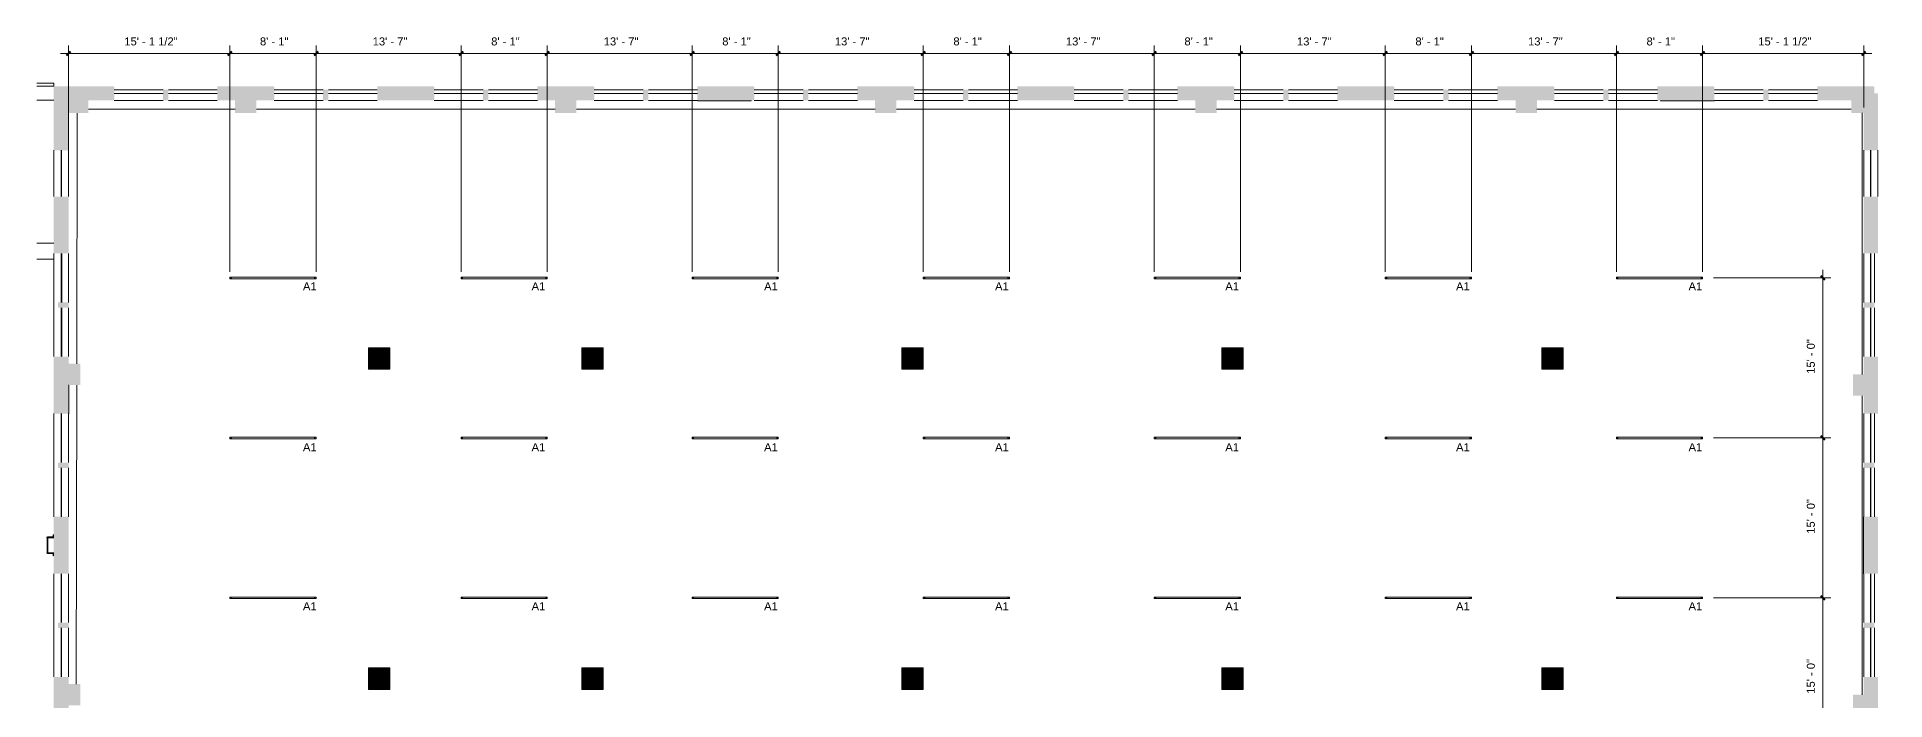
# Model space of a CAD drawing. Header units: inches. Extents: x 456 to 2535, y -5 to 2107.
# Drawn here: x 456 to 2535, y 1362 to 2107 of the extents above; entities that cross this region are included whole.
import ezdxf

# ---------------------------------------------------------------- set-up
doc = ezdxf.new("R2010")
doc.units = ezdxf.units.IN
doc.header["$MEASUREMENT"] = 0
for name, color, linetype, lineweight in [('_900 AVAILABLE SPACE', 7, 'Continuous', 9), ('A-ANNO-DIMS', 211, 'Continuous', 9), ('A-ANNO-DIMS-96', 211, 'Continuous', 9), ('A-DETL', 90, 'Continuous', 9), ('A-DETL-GENF', 92, 'Continuous', 9), ('CORE', 7, 'Continuous', 9), ('E-LITE-EQPM', 33, 'Continuous', 9), ('E-LITE-EQPM-IDEN', 33, 'Continuous', 9), ('I-WALL', 2, 'Continuous', 13), ('S-COLS', 52, 'Continuous', 13), ('Victor Bldg - 9th Floor_LINK_dwg', 8, 'Continuous', 9), ('WINDOWS', 7, 'Continuous', 9)]:
    doc.layers.add(name, color=color, linetype=linetype, lineweight=lineweight)
doc.styles.add('Arial', font='arial.ttf', dxfattribs={"height": 9})
doc.styles.add('Swis721 Lt BT', font='swissl.ttf', dxfattribs={"height": 9})
doc.dimstyles.new('OTJ_-_3_32__Linear__1_2__Tolerance', dxfattribs={"dimscale": 12, "dimtxt": 9.497835, "dimasz": 0.375, "dimexe": 0.75, "dimexo": 0.5, "dimgap": 0.5, "dimtad": 1, "dimdec": 1, "dimrnd": 0.5, "dimzin": 3, "dimdsep": 46, "dimlunit": 4, "dimtxsty": 'Swis721 Lt BT', "dimblk1": 'OBLIQUE', "dimblk2": 'OBLIQUE', "dimsah": 1, "dimcen": 0.09, "dimdle": 0.75, "dimazin": 0, "dimtfac": 1, "dimtdec": 4, "dimtix": 1, "dimtmove": 0, "dimatfit": 3, "dimfxl": 1, "dimtvp": 1, "dimfrac": 2, "dimtolj": 1, "dimtzin": 0, "dimarcsym": 2})

# ---------------------------------------------------------------- blocks, each defined once
blk = doc.blocks.new('Concrete-Rectangular-Column - 24 x 24-6985472-REFLECTED CEILING PLAN')
at = {"layer": 'S-COLS', "lineweight": 9}
blk.add_hatch(color=7, dxfattribs=at).paths.add_polyline_path([(-12, -12), (12, -12), (12, 12), (-12, 12)], flags=0)
at = {"layer": 'S-COLS', "color": 8, "lineweight": 20}
for p, q in [((-12, 12), (12, 12)), ((-12, -12), (-12, 12)), ((12, 12), (12, -12)), ((12, -12), (-12, -12))]:
    blk.add_line(p, q, dxfattribs=at)
blk = doc.blocks.new('Victor Bldg - 9th Floor_LINK_dwg-6972240-REFLECTED CEILING PLAN')
at = {"lineweight": 9}
for p, q in [((456.1, 2051.5), (475, 2051.5)), ((483.5, 1979.5), (483.5, 1927.5)), ((483.5, 1683.5), (483.5, 1628.5)), ((483.5, 1622.5), (483.5, 1567.5)), ((483.5, 1503.5), (483.5, 1448.5)), ((483.5, 1442.5), (483.5, 1387.5))]:
    blk.add_line(p, q, dxfattribs=at)
at = {"layer": '_900 AVAILABLE SPACE'}
for p, q in [((500.8, 1739.5), (501.3, 2021.3)), ((514, 2025.8), (679, 2025.8)), ((703, 2025.8), (1039, 2025.8)), ((1063, 2025.8), (1399, 2025.8)), ((1423, 2025.8), (1759, 2025.8)), ((1783, 2025.8), (2119.3, 2025.8)), ((2143.3, 2025.8), (2497, 2025.8)), ((2509.3, 2021.5), (2509.3, 1727.5)), ((500.1, 1379.5), (500.8, 1715.5)), ((2509.3, 1703.5), (2509.3, 1367.5))]:
    blk.add_line(p, q, dxfattribs=at)
at = {"layer": 'CORE'}
for p, q in [((475, 2036), (456.1, 2036)), ((456.1, 1875), (475, 1875)), ((475, 1857), (456.1, 1857)), ((467.5, 1544), (467.5, 1527)), ((474.1, 1544.9), (468.2, 1544.9)), ((468.2, 1544), (468.2, 1527)), ((475, 1544.4), (468.6, 1544.4)), ((474.5, 1547.1), (474.5, 1545.2)), ((474.1, 1526.1), (468.2, 1526.1)), ((475, 1526.6), (468.6, 1526.6)), ((468.8, 1527), (475, 1527)), ((474.5, 1523.9), (474.5, 1525.8))]:
    blk.add_line(p, q, dxfattribs=at)
at = {"layer": 'CORE', "flags": 128}
for points in [[(456.1, 2055), (475, 2055), (475, 2052), (475, 2051.5)], [(468.8, 1544), (468.8, 1544.5), (467.1, 1544.5), (467.1, 1544), (468.8, 1544), (475, 1544)], [(467.9, 1544.5), (474.9, 1544.5), (474.9, 1547.5)], [(467.9, 1526.5), (474.9, 1526.5), (474.9, 1523.5)]]:
    blk.add_lwpolyline(points, dxfattribs=at)
blk.add_lwpolyline([(468.8, 1526.5), (467.1, 1526.5), (467.1, 1527), (468.8, 1527)], close=True, dxfattribs=at)
at = {"layer": 'CORE'}
for centre, start, end in [((468.2, 1544.5), 90, 180), ((474.1, 1545.2), 270, 0), ((474.9, 1547.1), 90, 180), ((468.2, 1526.5), 180, 270), ((474.1, 1525.8), 0, 90), ((474.9, 1523.9), 180, 270)]:
    blk.add_arc(centre, 0.375, start, end, dxfattribs=at)
at = {"layer": 'WINDOWS'}
for p, q in [((598, 2047.5), (543, 2047.5)), ((598, 2043.5), (543, 2043.5)), ((598, 2043.2), (543, 2043.2)), ((659, 2047.5), (604, 2047.5)), ((659, 2043.5), (604, 2043.5)), ((659, 2043.2), (604, 2043.2)), ((778, 2047.5), (723, 2047.5)), ((778, 2043.5), (723, 2043.5)), ((778, 2043.2), (723, 2043.2)), ((839, 2047.5), (784, 2047.5)), ((839, 2043.5), (784, 2043.5)), ((839, 2043.2), (784, 2043.2)), ((958, 2047.5), (903, 2047.5)), ((958, 2043.5), (903, 2043.5)), ((958, 2043.2), (903, 2043.2)), ((1019, 2047.5), (964, 2047.5)), ((1019, 2043.5), (964, 2043.5)), ((1019, 2043.2), (964, 2043.2)), ((1138, 2047.5), (1083, 2047.5)), ((1138, 2043.5), (1083, 2043.5)), ((1138, 2043.2), (1083, 2043.2)), ((1199, 2047.5), (1144, 2047.5)), ((1199, 2043.5), (1144, 2043.5)), ((1199, 2043.2), (1144, 2043.2)), ((1318, 2047.5), (1263, 2047.5)), ((1318, 2043.5), (1263, 2043.5)), ((1318, 2043.2), (1263, 2043.2)), ((1379, 2047.5), (1324, 2047.5)), ((1379, 2043.5), (1324, 2043.5)), ((1379, 2043.2), (1324, 2043.2)), ((1498, 2047.5), (1443, 2047.5)), ((1498, 2043.5), (1443, 2043.5)), ((1498, 2043.2), (1443, 2043.2)), ((1559, 2047.5), (1504, 2047.5)), ((1559, 2043.5), (1504, 2043.5)), ((1559, 2043.2), (1504, 2043.2)), ((1678, 2047.5), (1623, 2047.5)), ((1678, 2043.5), (1623, 2043.5)), ((1678, 2043.2), (1623, 2043.2)), ((1739, 2047.5), (1684, 2047.5)), ((1739, 2043.5), (1684, 2043.5)), ((1739, 2043.2), (1684, 2043.2)), ((1858, 2047.5), (1803, 2047.5)), ((1858, 2043.5), (1803, 2043.5)), ((1858, 2043.2), (1803, 2043.2)), ((1919, 2047.5), (1864, 2047.5)), ((1919, 2043.5), (1864, 2043.5)), ((1919, 2043.2), (1864, 2043.2)), ((2038, 2047.5), (1983, 2047.5)), ((2038, 2043.5), (1983, 2043.5)), ((2038, 2043.2), (1983, 2043.2)), ((2099, 2047.5), (2044, 2047.5)), ((2099, 2043.5), (2044, 2043.5)), ((2099, 2043.2), (2044, 2043.2)), ((2218, 2047.5), (2163, 2047.5)), ((2218, 2043.5), (2163, 2043.5)), ((2218, 2043.2), (2163, 2043.2)), ((2279, 2047.5), (2224, 2047.5)), ((2279, 2043.5), (2224, 2043.5)), ((2279, 2043.2), (2224, 2043.2)), ((2398, 2047.5), (2343, 2047.5)), ((2398, 2043.5), (2343, 2043.5)), ((2398, 2043.2), (2343, 2043.2)), ((2459, 2047.5), (2404, 2047.5)), ((2459, 2043.5), (2404, 2043.5)), ((2459, 2043.2), (2404, 2043.2)), ((598, 2035.5), (543, 2035.5)), ((659, 2035.5), (604, 2035.5)), ((778, 2035.5), (723, 2035.5)), ((839, 2035.5), (784, 2035.5)), ((958, 2035.5), (903, 2035.5)), ((1019, 2035.5), (964, 2035.5)), ((1138, 2035.5), (1083, 2035.5)), ((1199, 2035.5), (1144, 2035.5)), ((1318, 2035.5), (1263, 2035.5)), ((1379, 2035.5), (1324, 2035.5)), ((1498, 2035.5), (1443, 2035.5)), ((1559, 2035.5), (1504, 2035.5)), ((1678, 2035.5), (1623, 2035.5)), ((1739, 2035.5), (1684, 2035.5)), ((1858, 2035.5), (1803, 2035.5)), ((1919, 2035.5), (1864, 2035.5)), ((2038, 2035.5), (1983, 2035.5)), ((2099, 2035.5), (2044, 2035.5)), ((2218, 2035.5), (2163, 2035.5)), ((2279, 2035.5), (2224, 2035.5)), ((2398, 2035.5), (2343, 2035.5)), ((2459, 2035.5), (2404, 2035.5)), ((475, 1927.5), (475, 1979.5)), ((483.3, 1927.5), (483.3, 1979.5)), ((483.6, 1927.5), (483.6, 1979.5)), ((491.7, 1979.5), (491.7, 1927.5)), ((2511, 1979.5), (2511, 1927.5)), ((2518.8, 1979.5), (2518.8, 1927.5)), ((2519, 1979.5), (2519, 1927.5)), ((2527, 1979.5), (2527, 1927.5)), ((475, 1863.5), (475, 1747.5)), ((491.7, 1863.5), (491.7, 1808.5)), ((2511, 1808.5), (2511, 1863.5)), ((2518.8, 1808.5), (2518.8, 1863.5)), ((2519, 1808.5), (2519, 1863.5)), ((2523, 1808.5), (2523, 1863.5)), ((491.7, 1802.5), (491.7, 1747.5)), ((2511, 1747.5), (2511, 1802.5)), ((2518.8, 1747.5), (2518.8, 1802.5)), ((2519, 1747.5), (2519, 1802.5)), ((2523, 1747.5), (2523, 1802.5)), ((475, 1683.5), (475, 1567.5)), ((483.7, 1683.5), (483.7, 1628.5)), ((483.9, 1683.5), (483.9, 1628.5)), ((491.7, 1683.4), (491.7, 1628.5)), ((2511, 1628.5), (2511, 1683.5)), ((2518.8, 1628.5), (2518.8, 1683.5)), ((2519, 1628.5), (2519, 1683.5)), ((2523, 1628.5), (2523, 1683.5)), ((483.7, 1622.5), (483.7, 1567.5)), ((483.9, 1622.5), (483.9, 1567.5)), ((491.7, 1622.5), (491.7, 1567.5)), ((2511, 1567.5), (2511, 1622.5)), ((2518.8, 1567.5), (2518.8, 1622.5)), ((2519, 1567.5), (2519, 1622.5)), ((2523, 1567.5), (2523, 1622.5)), ((475, 1503.5), (475, 1387.5)), ((483.7, 1503.5), (483.7, 1448.5)), ((483.9, 1503.5), (483.9, 1448.5)), ((491.7, 1503.5), (491.7, 1448.5)), ((2511, 1448.5), (2511, 1503.5)), ((2518.8, 1448.5), (2518.8, 1503.5)), ((2519, 1448.5), (2519, 1503.5)), ((2523, 1448.5), (2523, 1503.5)), ((483.7, 1442.5), (483.7, 1387.5)), ((483.9, 1442.5), (483.9, 1387.5)), ((491.7, 1442.5), (491.7, 1387.5)), ((2511, 1387.5), (2511, 1442.5)), ((2518.8, 1387.5), (2518.8, 1442.5)), ((2519, 1387.5), (2519, 1442.5)), ((2523, 1387.5), (2523, 1442.5))]:
    blk.add_line(p, q, dxfattribs=at)
blk = doc.blocks.new('L-Pendant-Axis-Sculpt-Direct_Indirect - SCDI-F-8-4584194-REFLECTED CEILING PLAN')
at = {"layer": 'A-DETL-GENF'}
for p, q in [((-48.5, -0.875), (-48.5, 0.875)), ((-48.5, 0.875), (48.5, 0.875)), ((48.5, 0.875), (-48.5, 0.875)), ((-48.5, 0.875), (-48.5, -0.875)), ((48.5, 0.875), (48.5, -0.875)), ((48.5, -0.875), (48.5, 0.875)), ((48.5, -0.875), (-48.5, -0.875)), ((-48.5, -0.875), (48.5, -0.875))]:
    blk.add_line(p, q, dxfattribs=at)
for centre in [(-47, 0), (47, 0)]:
    blk.add_circle(centre, 0.25, dxfattribs=at)
blk = doc.blocks.new('DIMBLOCK1-REFLECTED CEILING PLAN')
at = {"layer": 'A-ANNO-DIMS-96'}
for p, q in [((2342.2, 1836), (2474, 1836)), ((2465, 1836), (2342.2, 1836)), ((2465, 1845), (2465, 1656.2)), ((2342.2, 1656.2), (2474, 1656.2)), ((2465, 1656.2), (2342.2, 1656.2))]:
    blk.add_line(p, q, dxfattribs=at)
at = {"layer": 'A-ANNO-DIMS-96', "lineweight": 50}
for p, q in [((2465, 1836), (2462.8, 1838.2)), ((2465, 1836), (2467.3, 1833.8)), ((2465, 1656.2), (2462.8, 1658.4)), ((2465, 1656.2), (2467.3, 1653.9))]:
    blk.add_line(p, q, dxfattribs=at)
at = {"layer": 'A-ANNO-DIMS-96', "color": 0, "insert": (2447, 1728.2), "char_height": 9, "width": 42.876, "attachment_point": 1, "rotation": 90, "line_spacing_factor": 1.005062, "style": 'Swis721 Lt BT'}
blk.add_mtext('15\' - 0"', dxfattribs=at)
blk = doc.blocks.new('_Oblique')
at = {"color": 0, "linetype": 'ByBlock', "lineweight": -2}
blk.add_line((-0.5, -0.5), (0.5, 0.5), dxfattribs=at)
blk = doc.blocks.new('DIMBLOCK2-REFLECTED CEILING PLAN')
at = {"layer": 'A-ANNO-DIMS-96'}
for p, q in [((2342.2, 1656.2), (2474, 1656.2)), ((2465, 1656.2), (2342.2, 1656.2)), ((2465, 1656.2), (2465, 1476.3)), ((2342.2, 1476.3), (2474, 1476.3)), ((2465, 1476.3), (2342.2, 1476.3))]:
    blk.add_line(p, q, dxfattribs=at)
at = {"layer": 'A-ANNO-DIMS-96', "lineweight": 50}
for p, q in [((2465, 1656.2), (2462.8, 1658.4)), ((2465, 1656.2), (2467.3, 1653.9)), ((2465, 1476.3), (2462.8, 1478.6)), ((2465, 1476.3), (2467.3, 1474.1))]:
    blk.add_line(p, q, dxfattribs=at)
at = {"layer": 'A-ANNO-DIMS-96', "color": 0, "insert": (2447, 1548.4), "char_height": 9, "width": 42.876, "attachment_point": 1, "rotation": 90, "line_spacing_factor": 1.005062, "style": 'Swis721 Lt BT'}
blk.add_mtext('15\' - 0"', dxfattribs=at)
blk = doc.blocks.new('DIMBLOCK3-REFLECTED CEILING PLAN')
at = {"layer": 'A-ANNO-DIMS-96'}
for p, q in [((2342.2, 1476.3), (2474, 1476.3)), ((2465, 1476.3), (2342.2, 1476.3)), ((2465, 1476.3), (2465, 1296.5)), ((2342.2, 1296.5), (2474, 1296.5)), ((2465, 1296.5), (2342.2, 1296.5))]:
    blk.add_line(p, q, dxfattribs=at)
at = {"layer": 'A-ANNO-DIMS-96', "lineweight": 50}
for p, q in [((2465, 1476.3), (2462.8, 1478.6)), ((2465, 1476.3), (2467.3, 1474.1)), ((2465, 1296.5), (2462.8, 1298.8)), ((2465, 1296.5), (2467.3, 1294.2))]:
    blk.add_line(p, q, dxfattribs=at)
at = {"layer": 'A-ANNO-DIMS-96', "color": 0, "insert": (2447, 1368.6), "char_height": 9, "width": 42.876, "attachment_point": 1, "rotation": 90, "line_spacing_factor": 1.005062, "style": 'Swis721 Lt BT'}
blk.add_mtext('15\' - 0"', dxfattribs=at)
blk = doc.blocks.new('DIMBLOCK15-REFLECTED CEILING PLAN')
at = {"layer": 'A-ANNO-DIMS-96'}
for p, q in [((664.1, 2088.4), (770.1, 2088.4)), ((673.1, 1842.9), (673.1, 2097.4)), ((673.1, 2088.4), (673.1, 1842.9)), ((770.1, 1842.9), (770.1, 2097.4)), ((770.1, 2088.4), (770.1, 1842.9))]:
    blk.add_line(p, q, dxfattribs=at)
at = {"layer": 'A-ANNO-DIMS-96', "lineweight": 50}
for p, q in [((673.1, 2088.4), (670.8, 2086.1)), ((673.1, 2088.4), (675.3, 2090.6)), ((770.1, 2088.4), (767.8, 2086.1)), ((770.1, 2088.4), (772.3, 2090.6))]:
    blk.add_line(p, q, dxfattribs=at)
at = {"layer": 'A-ANNO-DIMS-96', "color": 0, "insert": (707, 2106.4), "char_height": 9, "width": 34.916, "attachment_point": 1, "line_spacing_factor": 1.005062, "style": 'Swis721 Lt BT'}
blk.add_mtext('8\' - 1"', dxfattribs=at)
blk = doc.blocks.new('DIMBLOCK16-REFLECTED CEILING PLAN')
at = {"layer": 'A-ANNO-DIMS-96', "lineweight": 50}
for p, q in [((770.1, 2088.4), (767.8, 2086.1)), ((770.1, 2088.4), (772.3, 2090.6)), ((933.2, 2088.4), (930.9, 2086.1)), ((933.2, 2088.4), (935.4, 2090.6))]:
    blk.add_line(p, q, dxfattribs=at)
at = {"layer": 'A-ANNO-DIMS-96'}
for p, q in [((770.1, 1842.9), (770.1, 2097.4)), ((770.1, 2088.4), (933.2, 2088.4)), ((770.1, 2088.4), (770.1, 1842.9)), ((933.2, 1842.9), (933.2, 2097.4)), ((933.2, 2088.4), (933.2, 1842.9))]:
    blk.add_line(p, q, dxfattribs=at)
at = {"layer": 'A-ANNO-DIMS-96', "color": 0, "insert": (833.8, 2106.4), "char_height": 9, "width": 42.876, "attachment_point": 1, "line_spacing_factor": 1.005062, "style": 'Swis721 Lt BT'}
blk.add_mtext('13\' - 7"', dxfattribs=at)
blk = doc.blocks.new('DIMBLOCK17-REFLECTED CEILING PLAN')
at = {"layer": 'A-ANNO-DIMS-96', "lineweight": 50}
for p, q in [((933.2, 2088.4), (930.9, 2086.1)), ((933.2, 2088.4), (935.4, 2090.6)), ((1030.2, 2088.4), (1027.9, 2086.1)), ((1030.2, 2088.4), (1032.4, 2090.6))]:
    blk.add_line(p, q, dxfattribs=at)
at = {"layer": 'A-ANNO-DIMS-96'}
for p, q in [((933.2, 1842.9), (933.2, 2097.4)), ((933.2, 2088.4), (1030.2, 2088.4)), ((933.2, 2088.4), (933.2, 1842.9)), ((1030.2, 1842.9), (1030.2, 2097.4)), ((1030.2, 2088.4), (1030.2, 1842.9))]:
    blk.add_line(p, q, dxfattribs=at)
at = {"layer": 'A-ANNO-DIMS-96', "color": 0, "insert": (967.1, 2106.4), "char_height": 9, "width": 34.916, "attachment_point": 1, "line_spacing_factor": 1.005062, "style": 'Swis721 Lt BT'}
blk.add_mtext('8\' - 1"', dxfattribs=at)
blk = doc.blocks.new('DIMBLOCK18-REFLECTED CEILING PLAN')
at = {"layer": 'A-ANNO-DIMS-96', "lineweight": 50}
for p, q in [((1030.2, 2088.4), (1027.9, 2086.1)), ((1030.2, 2088.4), (1032.4, 2090.6)), ((1193, 2088.4), (1190.8, 2086.1)), ((1193, 2088.4), (1195.3, 2090.6))]:
    blk.add_line(p, q, dxfattribs=at)
at = {"layer": 'A-ANNO-DIMS-96'}
for p, q in [((1030.2, 1842.9), (1030.2, 2097.4)), ((1030.2, 2088.4), (1193, 2088.4)), ((1030.2, 2088.4), (1030.2, 1842.9)), ((1193, 1842.9), (1193, 2097.4)), ((1193, 2088.4), (1193, 1842.9))]:
    blk.add_line(p, q, dxfattribs=at)
at = {"layer": 'A-ANNO-DIMS-96', "color": 0, "insert": (1093.7, 2106.4), "char_height": 9, "width": 42.876, "attachment_point": 1, "line_spacing_factor": 1.005062, "style": 'Swis721 Lt BT'}
blk.add_mtext('13\' - 7"', dxfattribs=at)
blk = doc.blocks.new('DIMBLOCK19-REFLECTED CEILING PLAN')
at = {"layer": 'A-ANNO-DIMS-96', "lineweight": 50}
for p, q in [((1193, 2088.4), (1190.8, 2086.1)), ((1193, 2088.4), (1195.3, 2090.6)), ((1290, 2088.4), (1287.8, 2086.1)), ((1290, 2088.4), (1292.3, 2090.6))]:
    blk.add_line(p, q, dxfattribs=at)
at = {"layer": 'A-ANNO-DIMS-96'}
for p, q in [((1193, 1842.9), (1193, 2097.4)), ((1193, 2088.4), (1290, 2088.4)), ((1193, 2088.4), (1193, 1842.9)), ((1290, 1842.9), (1290, 2097.4)), ((1290, 2088.4), (1290, 1842.9))]:
    blk.add_line(p, q, dxfattribs=at)
at = {"layer": 'A-ANNO-DIMS-96', "color": 0, "insert": (1227, 2106.4), "char_height": 9, "width": 34.916, "attachment_point": 1, "line_spacing_factor": 1.005062, "style": 'Swis721 Lt BT'}
blk.add_mtext('8\' - 1"', dxfattribs=at)
blk = doc.blocks.new('DIMBLOCK20-REFLECTED CEILING PLAN')
at = {"layer": 'A-ANNO-DIMS-96', "lineweight": 50}
for p, q in [((1290, 2088.4), (1287.8, 2086.1)), ((1290, 2088.4), (1292.3, 2090.6)), ((1453.1, 2088.4), (1450.8, 2086.1)), ((1453.1, 2088.4), (1455.3, 2090.6))]:
    blk.add_line(p, q, dxfattribs=at)
at = {"layer": 'A-ANNO-DIMS-96'}
for p, q in [((1290, 1842.9), (1290, 2097.4)), ((1290, 2088.4), (1453.1, 2088.4)), ((1290, 2088.4), (1290, 1842.9)), ((1453.1, 1842.9), (1453.1, 2097.4)), ((1453.1, 2088.4), (1453.1, 1842.9))]:
    blk.add_line(p, q, dxfattribs=at)
at = {"layer": 'A-ANNO-DIMS-96', "color": 0, "insert": (1353.7, 2106.4), "char_height": 9, "width": 42.876, "attachment_point": 1, "line_spacing_factor": 1.005062, "style": 'Swis721 Lt BT'}
blk.add_mtext('13\' - 7"', dxfattribs=at)
blk = doc.blocks.new('DIMBLOCK21-REFLECTED CEILING PLAN')
at = {"layer": 'A-ANNO-DIMS-96', "lineweight": 50}
for p, q in [((1453.1, 2088.4), (1450.8, 2086.1)), ((1453.1, 2088.4), (1455.3, 2090.6)), ((1550.1, 2088.4), (1547.8, 2086.1)), ((1550.1, 2088.4), (1552.3, 2090.6))]:
    blk.add_line(p, q, dxfattribs=at)
at = {"layer": 'A-ANNO-DIMS-96'}
for p, q in [((1453.1, 1842.9), (1453.1, 2097.4)), ((1453.1, 2088.4), (1550.1, 2088.4)), ((1453.1, 2088.4), (1453.1, 1842.9)), ((1550.1, 1842.9), (1550.1, 2097.4)), ((1550.1, 2088.4), (1550.1, 1842.9))]:
    blk.add_line(p, q, dxfattribs=at)
at = {"layer": 'A-ANNO-DIMS-96', "color": 0, "insert": (1487, 2106.4), "char_height": 9, "width": 34.916, "attachment_point": 1, "line_spacing_factor": 1.005062, "style": 'Swis721 Lt BT'}
blk.add_mtext('8\' - 1"', dxfattribs=at)
blk = doc.blocks.new('DIMBLOCK22-REFLECTED CEILING PLAN')
at = {"layer": 'A-ANNO-DIMS-96', "lineweight": 50}
for p, q in [((1550.1, 2088.4), (1547.8, 2086.1)), ((1550.1, 2088.4), (1552.3, 2090.6)), ((1712.9, 2088.4), (1710.7, 2086.1)), ((1712.9, 2088.4), (1715.2, 2090.6))]:
    blk.add_line(p, q, dxfattribs=at)
at = {"layer": 'A-ANNO-DIMS-96'}
for p, q in [((1550.1, 1842.9), (1550.1, 2097.4)), ((1550.1, 2088.4), (1712.9, 2088.4)), ((1550.1, 2088.4), (1550.1, 1842.9)), ((1712.9, 1842.9), (1712.9, 2097.4)), ((1712.9, 2088.4), (1712.9, 1842.9))]:
    blk.add_line(p, q, dxfattribs=at)
at = {"layer": 'A-ANNO-DIMS-96', "color": 0, "insert": (1613.6, 2106.4), "char_height": 9, "width": 42.876, "attachment_point": 1, "line_spacing_factor": 1.005062, "style": 'Swis721 Lt BT'}
blk.add_mtext('13\' - 7"', dxfattribs=at)
blk = doc.blocks.new('DIMBLOCK23-REFLECTED CEILING PLAN')
at = {"layer": 'A-ANNO-DIMS-96', "lineweight": 50}
for p, q in [((1712.9, 2088.4), (1710.7, 2086.1)), ((1712.9, 2088.4), (1715.2, 2090.6)), ((1809.9, 2088.4), (1807.7, 2086.1)), ((1809.9, 2088.4), (1812.2, 2090.6))]:
    blk.add_line(p, q, dxfattribs=at)
at = {"layer": 'A-ANNO-DIMS-96'}
for p, q in [((1712.9, 1842.9), (1712.9, 2097.4)), ((1712.9, 2088.4), (1809.9, 2088.4)), ((1712.9, 2088.4), (1712.9, 1842.9)), ((1809.9, 1842.9), (1809.9, 2097.4)), ((1809.9, 2088.4), (1809.9, 1842.9))]:
    blk.add_line(p, q, dxfattribs=at)
at = {"layer": 'A-ANNO-DIMS-96', "color": 0, "insert": (1746.9, 2106.4), "char_height": 9, "width": 34.916, "attachment_point": 1, "line_spacing_factor": 1.005062, "style": 'Swis721 Lt BT'}
blk.add_mtext('8\' - 1"', dxfattribs=at)
blk = doc.blocks.new('DIMBLOCK24-REFLECTED CEILING PLAN')
at = {"layer": 'A-ANNO-DIMS-96', "lineweight": 50}
for p, q in [((1809.9, 2088.4), (1807.7, 2086.1)), ((1809.9, 2088.4), (1812.2, 2090.6)), ((1972.8, 2088.4), (1970.5, 2086.1)), ((1972.8, 2088.4), (1975, 2090.6))]:
    blk.add_line(p, q, dxfattribs=at)
at = {"layer": 'A-ANNO-DIMS-96'}
for p, q in [((1809.9, 1842.9), (1809.9, 2097.4)), ((1809.9, 2088.4), (1972.8, 2088.4)), ((1809.9, 2088.4), (1809.9, 1842.9)), ((1972.8, 1842.9), (1972.8, 2097.4)), ((1972.8, 2088.4), (1972.8, 1842.9))]:
    blk.add_line(p, q, dxfattribs=at)
at = {"layer": 'A-ANNO-DIMS-96', "color": 0, "insert": (1873.5, 2106.4), "char_height": 9, "width": 42.876, "attachment_point": 1, "line_spacing_factor": 1.005062, "style": 'Swis721 Lt BT'}
blk.add_mtext('13\' - 7"', dxfattribs=at)
blk = doc.blocks.new('DIMBLOCK25-REFLECTED CEILING PLAN')
at = {"layer": 'A-ANNO-DIMS-96', "lineweight": 50}
for p, q in [((1972.8, 2088.4), (1970.5, 2086.1)), ((1972.8, 2088.4), (1975, 2090.6)), ((2069.8, 2088.4), (2067.5, 2086.1)), ((2069.8, 2088.4), (2072, 2090.6))]:
    blk.add_line(p, q, dxfattribs=at)
at = {"layer": 'A-ANNO-DIMS-96'}
for p, q in [((1972.8, 1842.9), (1972.8, 2097.4)), ((1972.8, 2088.4), (2069.8, 2088.4)), ((1972.8, 2088.4), (1972.8, 1842.9)), ((2069.8, 1842.9), (2069.8, 2097.4)), ((2069.8, 2088.4), (2069.8, 1842.9))]:
    blk.add_line(p, q, dxfattribs=at)
at = {"layer": 'A-ANNO-DIMS-96', "color": 0, "insert": (2006.7, 2106.4), "char_height": 9, "width": 34.916, "attachment_point": 1, "line_spacing_factor": 1.005062, "style": 'Swis721 Lt BT'}
blk.add_mtext('8\' - 1"', dxfattribs=at)
blk = doc.blocks.new('DIMBLOCK26-REFLECTED CEILING PLAN')
at = {"layer": 'A-ANNO-DIMS-96', "lineweight": 50}
for p, q in [((2069.8, 2088.4), (2067.5, 2086.1)), ((2069.8, 2088.4), (2072, 2090.6)), ((2232.8, 2088.4), (2230.5, 2086.1)), ((2232.8, 2088.4), (2235, 2090.6))]:
    blk.add_line(p, q, dxfattribs=at)
at = {"layer": 'A-ANNO-DIMS-96'}
for p, q in [((2069.8, 1842.9), (2069.8, 2097.4)), ((2069.8, 2088.4), (2232.8, 2088.4)), ((2069.8, 2088.4), (2069.8, 1842.9)), ((2232.8, 1842.9), (2232.8, 2097.4)), ((2232.8, 2088.4), (2232.8, 1842.9))]:
    blk.add_line(p, q, dxfattribs=at)
at = {"layer": 'A-ANNO-DIMS-96', "color": 0, "insert": (2133.4, 2106.4), "char_height": 9, "width": 42.876, "attachment_point": 1, "line_spacing_factor": 1.005062, "style": 'Swis721 Lt BT'}
blk.add_mtext('13\' - 7"', dxfattribs=at)
blk = doc.blocks.new('DIMBLOCK27-REFLECTED CEILING PLAN')
at = {"layer": 'A-ANNO-DIMS-96', "lineweight": 50}
for p, q in [((2232.8, 2088.4), (2230.5, 2086.1)), ((2232.8, 2088.4), (2235, 2090.6)), ((2329.8, 2088.4), (2327.5, 2086.1)), ((2329.8, 2088.4), (2332, 2090.6))]:
    blk.add_line(p, q, dxfattribs=at)
at = {"layer": 'A-ANNO-DIMS-96'}
for p, q in [((2232.8, 1842.9), (2232.8, 2097.4)), ((2232.8, 2088.4), (2329.8, 2088.4)), ((2232.8, 2088.4), (2232.8, 1842.9)), ((2329.8, 1842.9), (2329.8, 2097.4)), ((2329.8, 2088.4), (2329.8, 1842.9))]:
    blk.add_line(p, q, dxfattribs=at)
at = {"layer": 'A-ANNO-DIMS-96', "color": 0, "insert": (2266.7, 2106.4), "char_height": 9, "width": 34.916, "attachment_point": 1, "line_spacing_factor": 1.005062, "style": 'Swis721 Lt BT'}
blk.add_mtext('8\' - 1"', dxfattribs=at)
blk = doc.blocks.new('DIMBLOCK28-REFLECTED CEILING PLAN')
at = {"layer": 'A-ANNO-DIMS-96', "lineweight": 50}
for p, q in [((2329.8, 2088.4), (2327.5, 2086.1)), ((2329.8, 2088.4), (2332, 2090.6)), ((2511, 2088.4), (2508.8, 2086.1)), ((2511, 2088.4), (2513.2, 2090.6))]:
    blk.add_line(p, q, dxfattribs=at)
at = {"layer": 'A-ANNO-DIMS-96'}
for p, q in [((2329.8, 1842.9), (2329.8, 2097.4)), ((2329.8, 2088.4), (2520, 2088.4)), ((2329.8, 2088.4), (2329.8, 1842.9)), ((2511, 2027.5), (2511, 2097.4)), ((2511, 2088.4), (2511, 2027.5))]:
    blk.add_line(p, q, dxfattribs=at)
at = {"layer": 'A-ANNO-DIMS-96', "color": 0, "insert": (2392.4, 2106.4), "char_height": 9, "width": 67.118, "attachment_point": 1, "line_spacing_factor": 1.005062, "style": 'Swis721 Lt BT'}
blk.add_mtext('15\' - 1 1/2"', dxfattribs=at)
blk = doc.blocks.new('DIMBLOCK29-REFLECTED CEILING PLAN')
at = {"layer": 'A-ANNO-DIMS-96'}
for p, q in [((482.7, 2088.4), (682.1, 2088.4)), ((491.7, 1933.5), (491.7, 2097.4)), ((491.7, 2088.4), (491.7, 1933.5)), ((673.1, 1842.9), (673.1, 2097.4)), ((673.1, 2088.4), (673.1, 1842.9))]:
    blk.add_line(p, q, dxfattribs=at)
at = {"layer": 'A-ANNO-DIMS-96', "lineweight": 50}
for p, q in [((491.7, 2088.4), (489.4, 2086.1)), ((491.7, 2088.4), (493.9, 2090.6)), ((673.1, 2088.4), (670.8, 2086.1)), ((673.1, 2088.4), (675.3, 2090.6))]:
    blk.add_line(p, q, dxfattribs=at)
at = {"layer": 'A-ANNO-DIMS-96', "color": 0, "insert": (554.4, 2106.4), "char_height": 9, "width": 67.118, "attachment_point": 1, "line_spacing_factor": 1.005062, "style": 'Swis721 Lt BT'}
blk.add_mtext('15\' - 1 1/2"', dxfattribs=at)

msp = doc.modelspace()

# ---------------------------------------------------------------- hatches: boundary and pattern name
at = {"layer": 'A-DETL-GENF'}
h = msp.add_hatch(color=7, dxfattribs=at)
h.paths.add_polyline_path([(2179, 3.5), (2215, 3.5), (2215, 19.5), (2203, 19.5), (2203, 33.5), (2179, 33.5), (2179, 19.5), (2155, 19.5), (2155, 3.5), (2173, 3.5)], flags=0)
h.paths.add_polyline_path([(2059, 3.5), (2103, 3.5), (2103, 19.5), (2059, 19.5), (2059, 27.5), (1979, 27.5), (1979, 11.5), (2043, 11.5), (2043, 3.5)], flags=0)
h.paths.add_polyline_path([(2526.63, 3.5), (2535, 3.5), (2535, 63.5), (2519, 63.5), (2519, 33.5), (2505, 33.5), (2505, 19.5), (2475, 19.5), (2475, 3.5), (2505, 3.5)], flags=0)
h.paths.add_polyline_path([(2423, 3.5), (2423, 19.5), (2363, 19.5), (2363, 3.5)], flags=0)
h.paths.add_polyline_path([(2316.67, 7.5), (2316.67, 19.5), (2310.67, 19.5), (2310.67, 7.5)], flags=0)
h.paths.add_polyline_path([(2261.33, 7.5), (2267.33, 7.5), (2267.33, 19.5), (2261.33, 19.5), (2261.33, 11.37)], flags=0)
h.paths.add_polyline_path([(1619, 11.5), (1683, 11.5), (1683, 27.5), (1619, 27.5)], flags=0)
h.paths.add_polyline_path([(1483, 11.5), (1503, 11.5), (1503, 27.5), (1483, 27.5), (1483, 41.5), (1459, 41.5), (1459, 27.5), (1439, 27.5), (1439, 11.5), (1459, 11.5)], flags=0)
h.paths.add_polyline_path([(1863, 11.5), (1863, 27.5), (1843, 27.5), (1843, 41.5), (1819, 41.5), (1819, 27.5), (1799, 27.5), (1799, 11.5), (1843, 11.5)], flags=0)
h.paths.add_polyline_path([(1124.5, 11.5), (1143, 11.5), (1143, 27.5), (1093, 27.5), (1093, 30), (1078.5, 30), (1078.5, 41.5), (1079, 41.5), (1079, 83.5), (1063, 83.5), (1063, 14.5), (1124.5, 14.5)], flags=0)
h.paths.add_polyline_path([(1259, 11.5), (1323, 11.5), (1323, 27.5), (1259, 27.5)], flags=0)
h.paths.add_polyline_path([(1744, 15.5), (1744, 27.5), (1738, 27.5), (1738, 15.5)], flags=0)
h.paths.add_polyline_path([(1384, 15.5), (1384, 27.5), (1378, 27.5), (1378, 15.5)], flags=0)
h.paths.add_polyline_path([(1924, 15.5), (1924, 27.5), (1918, 27.5), (1918, 15.5)], flags=0)
h.paths.add_polyline_path([(1198, 15.5), (1204, 15.5), (1204, 27.5), (1198, 27.5), (1198, 19)], flags=0)
h.paths.add_polyline_path([(1558, 15.5), (1564, 15.5), (1564, 27.5), (1558, 27.5), (1558, 19)], flags=0)
h.paths.add_polyline_path([(2527.13, 115.5), (2535, 115.5), (2535, 175.5), (2519, 175.5), (2519, 115.5), (2526.63, 115.5)], flags=0)
h.paths.add_polyline_path([(1079, 135.5), (1079, 199.5), (1063, 199.5), (1063, 135.5), (1078.75, 135.5)], flags=0)
h.paths.add_polyline_path([(2526.63, 220.5), (2531, 220.5), (2531, 226.5), (2519, 226.5), (2519, 220.5)], flags=0)
h.paths.add_polyline_path([(1078.25, 251.5), (1079, 251.5), (1079, 302), (1096.5, 302), (1096.5, 333), (1049, 333), (1049, 315.5), (1019, 315.5), (1019, 299.5), (1063, 299.5), (1063, 251.5), (1071.25, 251.5)], flags=0)
h.paths.add_polyline_path([(2526.63, 268.5), (2531, 268.5), (2531, 274.5), (2519, 274.5), (2519, 268.5)], flags=0)
h.paths.add_polyline_path([(723, 299.5), (723, 315.5), (659, 315.5), (659, 299.5)], flags=0)
h.paths.add_polyline_path([(839, 299.5), (903, 299.5), (903, 315.5), (871, 315.5), (871, 329.5), (847, 329.5), (847, 315.5), (839, 315.5), (839, 307)], flags=0)
h.paths.add_polyline_path([(543, 299.5), (543, 315.5), (505, 315.5), (505, 329.5), (489, 329.5), (489, 371.5), (475, 371.5), (475, 299.5), (505, 299.5)], flags=0)
h.paths.add_polyline_path([(604, 303.5), (604, 315.5), (598, 315.5), (598, 303.5)], flags=0)
h.paths.add_polyline_path([(964, 303.5), (964, 315.5), (958, 315.5), (958, 303.5)], flags=0)
h.paths.add_polyline_path([(778, 303.5), (784, 303.5), (784, 315.5), (778, 315.5), (778, 307)], flags=0)
h.paths.add_polyline_path([(1080.98, 305.5), (1069, 305.5), (1069, 329.5), (1093, 329.5), (1093, 305.5)], flags=0)
h.paths.add_polyline_path([(2519, 319.5), (2535, 319.5), (2535, 379.5), (2519, 379.5), (2519, 365.5), (2505, 365.5), (2505, 341.5), (2519, 341.5)], flags=0)
h.paths.add_polyline_path([(475, 423.5), (491.69, 423.5), (491.69, 487.5), (475, 487.5)], flags=0)
h.paths.add_polyline_path([(2519, 431.5), (2535, 431.5), (2535, 491.5), (2527, 491.5), (2527, 551.5), (2511, 551.5), (2511, 475.5), (2519, 475.5)], flags=0)
h.paths.add_polyline_path([(479.69, 542.5), (491.69, 542.5), (491.69, 548.5), (479.69, 548.5)], flags=0)
h.paths.add_polyline_path([(475, 603.5), (491.69, 603.5), (491.69, 635.5), (505, 635.5), (505, 659.5), (491.69, 659.5), (491.69, 667.5), (475, 667.5), (475, 635.5)], flags=0)
h.paths.add_polyline_path([(2527, 603.5), (2527, 667.5), (2511, 667.5), (2511, 647.5), (2499, 647.5), (2499, 623.5), (2511, 623.5), (2511, 603.5), (2519.13, 603.5)], flags=0)
h.paths.add_polyline_path([(2511, 722.5), (2523, 722.5), (2523, 728.5), (2511, 728.5)], flags=0)
h.paths.add_polyline_path([(491.69, 722.5), (491.69, 728.5), (479.69, 728.5), (479.69, 722.5)], flags=0)
h.paths.add_polyline_path([(2511, 783.5), (2527, 783.5), (2527, 847.5), (2511, 847.5)], flags=0)
h.paths.add_polyline_path([(479.69, 783.5), (491.69, 783.5), (491.69, 847.5), (475, 847.5), (475, 783.5)], flags=0)
h.paths.add_polyline_path([(2518.63, 902.5), (2523, 902.5), (2523, 908.5), (2511, 908.5), (2511, 902.5)], flags=0)
h.paths.add_polyline_path([(491.44, 902.5), (491.69, 902.5), (491.69, 908.5), (479.69, 908.5), (479.69, 902.5)], flags=0)
h.paths.add_polyline_path([(2511, 963.5), (2527, 963.5), (2527, 1027.5), (2511, 1027.5), (2511, 1007.5), (2499, 1007.5), (2499, 983.5), (2511, 983.5)], flags=0)
h.paths.add_polyline_path([(475, 963.5), (491.69, 963.5), (491.69, 995.5), (505, 995.5), (505, 1019.5), (491.69, 1019.5), (491.69, 1027.5), (475, 1027.5), (475, 995.5)], flags=0)
h.paths.add_polyline_path([(2511, 1082.5), (2523, 1082.5), (2523, 1088.5), (2511, 1088.5)], flags=0)
h.paths.add_polyline_path([(491.69, 1082.5), (491.69, 1088.5), (479.69, 1088.5), (479.69, 1082.5)], flags=0)
h.paths.add_polyline_path([(475, 1143.5), (491.69, 1143.5), (491.69, 1207.5), (475, 1207.5)], flags=0)
h.paths.add_polyline_path([(2511, 1143.5), (2527, 1143.5), (2527, 1207.5), (2511, 1207.5)], flags=0)
h.paths.add_polyline_path([(2523, 1262.5), (2523, 1268.5), (2511, 1268.5), (2511, 1262.5)], flags=0)
h.paths.add_polyline_path([(479.69, 1262.5), (491.69, 1262.5), (491.69, 1268.5), (479.69, 1268.5)], flags=0)
h.paths.add_polyline_path([(491.69, 1323.5), (491.69, 1355.5), (505, 1355.5), (505, 1379.5), (491.69, 1379.5), (491.69, 1387.5), (475, 1387.5), (475, 1323.5), (479.69, 1323.5)], flags=0)
h.paths.add_polyline_path([(2511.25, 1323.5), (2527, 1323.5), (2527, 1387.5), (2511, 1387.5), (2511, 1367.5), (2499, 1367.5), (2499, 1343.5), (2511, 1343.5), (2511, 1323.5)], flags=0)
h.paths.add_polyline_path([(2511.25, 1442.5), (2523, 1442.5), (2523, 1448.5), (2511, 1448.5), (2511, 1442.5)], flags=0)
h.paths.add_polyline_path([(479.69, 1442.5), (491.69, 1442.5), (491.69, 1448.5), (479.69, 1448.5)], flags=0)
h.paths.add_polyline_path([(2511, 1503.5), (2527, 1503.5), (2527, 1567.5), (2511, 1567.5), (2511, 1551.51)], flags=0)
h.paths.add_polyline_path([(491.69, 1503.5), (491.69, 1567.5), (475, 1567.5), (475, 1503.5)], flags=0)
h.paths.add_polyline_path([(2511.25, 1622.5), (2523, 1622.5), (2523, 1628.5), (2511, 1628.5), (2511, 1622.5)], flags=0)
h.paths.add_polyline_path([(479.69, 1622.5), (491.69, 1622.5), (491.69, 1628.5), (479.69, 1628.5)], flags=0)
h.paths.add_polyline_path([(475, 1683.5), (491.69, 1683.5), (491.69, 1715.5), (505, 1715.5), (505, 1739.5), (491.69, 1739.5), (491.69, 1747.5), (475, 1747.5), (475, 1715.5)], flags=0)
h.paths.add_polyline_path([(2511, 1683.5), (2527, 1683.5), (2527, 1747.5), (2511, 1747.5), (2511, 1727.5), (2499, 1727.5), (2499, 1703.5), (2511, 1703.5)], flags=0)
h.paths.add_polyline_path([(2523, 1802.5), (2523, 1808.5), (2511, 1808.5), (2511, 1802.5)], flags=0)
h.paths.add_polyline_path([(491.69, 1802.5), (491.69, 1808.5), (479.69, 1808.5), (479.69, 1802.5), (491.44, 1802.5)], flags=0)
h.paths.add_polyline_path([(2523, 1863.5), (2527, 1863.5), (2527, 1927.5), (2511, 1927.5), (2511, 1863.5)], flags=0)
h.paths.add_polyline_path([(483.47, 1863.5), (491.69, 1863.5), (491.69, 1927.5), (475, 1927.5), (475, 1863.5)], flags=0)
h.paths.add_polyline_path([(2511, 1979.5), (2527, 1979.5), (2527, 2043.5), (2523, 2043.5), (2523, 2051.5), (2459, 2051.5), (2459, 2035.5), (2497, 2035.5), (2497, 2021.5), (2511, 2021.5)], flags=0)
h.paths.add_polyline_path([(491.69, 1979.5), (491.69, 2021.25), (514, 2021.25), (514, 2035.5), (543, 2035.5), (543, 2051.5), (475, 2051.5), (475, 1979.5), (491.44, 1979.5)], flags=0)
h.paths.add_polyline_path([(1783, 2021.5), (1783, 2035.5), (1803, 2035.5), (1803, 2051.5), (1739, 2051.5), (1739, 2035.5), (1759, 2035.5), (1759, 2021.5)], flags=0)
h.paths.add_polyline_path([(1399, 2021.5), (1423, 2021.5), (1423, 2035.5), (1443, 2035.5), (1443, 2051.5), (1379, 2051.5), (1379, 2035.5), (1399, 2035.5)], flags=0)
h.paths.add_polyline_path([(1063, 2021.5), (1063, 2035.5), (1083, 2035.5), (1083, 2051.5), (1019, 2051.5), (1019, 2035.5), (1039, 2035.5), (1039, 2021.5), (1045.5, 2021.5)], flags=0)
h.paths.add_polyline_path([(2119.34, 2021.5), (2143.34, 2021.5), (2143.34, 2035.5), (2163, 2035.5), (2163, 2051.5), (2099, 2051.5), (2099, 2035.5), (2119.34, 2035.5)], flags=0)
h.paths.add_polyline_path([(679, 2021.5), (703, 2021.5), (703, 2035.5), (723, 2035.5), (723, 2051.5), (659, 2051.5), (659, 2035.5), (679, 2035.5)], flags=0)
h.paths.add_polyline_path([(2398, 2035.5), (2404, 2035.5), (2404, 2047.5), (2398, 2047.5)], flags=0)
h.paths.add_polyline_path([(598, 2035.5), (604, 2035.5), (604, 2047.5), (598, 2047.5)], flags=0)
h.paths.add_polyline_path([(2343, 2035.5), (2343, 2051.5), (2279, 2051.5), (2279, 2035.5), (2329.75, 2035.5)], flags=0)
h.paths.add_polyline_path([(1678, 2035.5), (1684, 2035.5), (1684, 2047.5), (1678, 2047.5)], flags=0)
h.paths.add_polyline_path([(1983, 2035.5), (1983, 2051.5), (1919, 2051.5), (1919, 2035.5), (1972.76, 2035.5)], flags=0)
h.paths.add_polyline_path([(2044, 2035.5), (2044, 2047.5), (2038, 2047.5), (2038, 2035.5)], flags=0)
h.paths.add_polyline_path([(1858, 2035.5), (1864, 2035.5), (1864, 2047.5), (1858, 2047.5)], flags=0)
h.paths.add_polyline_path([(1504, 2035.5), (1504, 2047.5), (1498, 2047.5), (1498, 2035.5), (1499.61, 2035.5)], flags=0)
h.paths.add_polyline_path([(784, 2035.5), (784, 2047.5), (778, 2047.5), (778, 2035.5)], flags=0)
h.paths.add_polyline_path([(1199, 2035.5), (1263, 2035.5), (1263, 2051.5), (1199, 2051.5), (1199, 2035.75)], flags=0)
h.paths.add_polyline_path([(903, 2035.5), (903, 2051.5), (839, 2051.5), (839, 2035.5), (853, 2035.5)], flags=0)
h.paths.add_polyline_path([(1318, 2035.5), (1324, 2035.5), (1324, 2047.5), (1318, 2047.5)], flags=0)
h.paths.add_polyline_path([(958, 2035.5), (964, 2035.5), (964, 2047.5), (958, 2047.5)], flags=0)
h.paths.add_polyline_path([(1559, 2035.5), (1623, 2035.5), (1623, 2051.5), (1559, 2051.5)], flags=0)
h.paths.add_polyline_path([(2218, 2035.5), (2224, 2035.5), (2224, 2047.5), (2218, 2047.5)], flags=0)
h.paths.add_polyline_path([(1144, 2035.5), (1144, 2047.5), (1138, 2047.5), (1138, 2035.5)], flags=0)

# ---------------------------------------------------------------- linework, layer by layer
at = {"layer": 'A-DETL'}
msp.add_line((500.91, 1759.44), (500.91, 1763.69), dxfattribs=at)
at = {"layer": 'I-WALL'}
for p, q in [((1199, 2035.25), (1199, 2035.5)), ((1259.5, 2035.25), (1199, 2035.25)), ((1259.5, 2035.5), (1259.5, 2035.25)), ((2282.5, 2035.25), (2282.5, 2035.5)), ((2343, 2035.25), (2282.5, 2035.25)), ((2343, 2035.5), (2343, 2035.25)), ((483.47, 1841.5), (483.47, 1863.5)), ((483.97, 1863.5), (483.97, 1841.5)), ((483.97, 1841.5), (483.47, 1841.5)), ((483.47, 1747.5), (483.47, 1769.5)), ((483.47, 1769.5), (483.97, 1769.5)), ((483.97, 1769.5), (483.97, 1747.5)), ((491.69, 1715.44), (491.94, 1715.44)), ((491.94, 1715.44), (491.94, 1683.38)), ((491.44, 1683.38), (491.44, 1683.5)), ((491.94, 1683.38), (491.44, 1683.38)), ((2510.75, 1503.5), (2510.75, 1567.5)), ((2510.75, 1567.5), (2511, 1567.5)), ((2511, 1503.5), (2510.75, 1503.5))]:
    msp.add_line(p, q, dxfattribs=at)
at = {"layer": 'I-WALL', "lineweight": 9}
for p, q in [((483.47, 1841.5), (483.47, 1808.5)), ((483.97, 1808.5), (483.97, 1841.5)), ((483.47, 1802.5), (483.47, 1769.5)), ((483.97, 1769.5), (483.97, 1802.5))]:
    msp.add_line(p, q, dxfattribs=at)

# ---------------------------------------------------------------- block references
at = {"layer": 'E-LITE-EQPM', "extrusion": (0, 0, -1)}
for p in [(-721.6, 1836), (-981.68, 1836), (-1241.51, 1836), (-1501.6, 1836), (-1761.43, 1836), (-2021.26, 1836), (-2281.25, 1836), (-721.6, 1656.17), (-981.68, 1656.17), (-1241.51, 1656.17), (-1501.6, 1656.17), (-1761.43, 1656.17), (-2021.26, 1656.17), (-2281.25, 1656.17), (-721.6, 1476.33), (-981.68, 1476.33), (-1241.51, 1476.33), (-1501.6, 1476.33), (-1761.43, 1476.33), (-2021.26, 1476.33), (-2281.25, 1476.33)]:
    msp.add_blockref('L-Pendant-Axis-Sculpt-Direct_Indirect - SCDI-F-8-4584194-REFLECTED CEILING PLAN', p, dxfattribs=at)
at = {"layer": 'S-COLS', "lineweight": 9}
for p in [(841, 1745.5), (1081, 1745.5), (1441, 1745.5), (1801, 1745.5), (2161, 1745.5), (841, 1385.5), (1081, 1385.5), (1441, 1385.5), (1801, 1385.5), (2161, 1385.5)]:
    msp.add_blockref('Concrete-Rectangular-Column - 24 x 24-6985472-REFLECTED CEILING PLAN', p, dxfattribs=at)
at = {"layer": 'Victor Bldg - 9th Floor_LINK_dwg', "color": 7}
msp.add_blockref('Victor Bldg - 9th Floor_LINK_dwg-6972240-REFLECTED CEILING PLAN', (0, 0), dxfattribs=at)

# ---------------------------------------------------------------- texts
at = {"layer": 'E-LITE-EQPM-IDEN', "char_height": 9, "width": 18.786, "attachment_point": 1, "style": 'Arial'}
for insert in [(755.35, 1831.08), (1012.55, 1831.08), (1274.09, 1831.08), (1533.91, 1831.08), (1792.88, 1831.08), (2052.45, 1831.08), (2313.98, 1831.08), (755.35, 1650.24), (1012.55, 1650.24), (1274.09, 1650.24), (1533.91, 1650.24), (1792.88, 1650.24), (2052.45, 1650.24), (2313.98, 1650.24), (755.35, 1471.41), (1012.55, 1471.41), (1274.09, 1471.41), (1533.91, 1471.41), (1792.88, 1471.41), (2052.45, 1471.41), (2313.98, 1471.41)]:
    msp.add_mtext('A1', dxfattribs=dict(at, insert=insert))

# ---------------------------------------------------------------- dimensions: what is measured, and where the dimension line sits
at = {"layer": 'A-ANNO-DIMS'}
for base, p1, p2, override, picture, middle in [((673.1, 2088.39), (491.69, 1927.5), (673.1, 1836.87), {"dimpost": '<>', "dimfxl": 202.780703}, 'DIMBLOCK29-REFLECTED CEILING PLAN', (582.4, 2099.53)), ((770.1, 2088.39), (673.1, 1836.87), (770.1, 1836.87), {"dimpost": '<>', "dimfxl": 97}, 'DIMBLOCK15-REFLECTED CEILING PLAN', (721.6, 2099.01)), ((933.18, 2088.39), (770.1, 1836.87), (933.18, 1836.87), {"dimpost": '<>', "dimfxl": 163.083333}, 'DIMBLOCK16-REFLECTED CEILING PLAN', (851.64, 2099.01)), ((1030.18, 2088.39), (933.18, 1836.87), (1030.18, 1836.87), {"dimpost": '<>', "dimfxl": 97}, 'DIMBLOCK17-REFLECTED CEILING PLAN', (981.68, 2099.01)), ((1193.01, 2088.39), (1030.18, 1836.87), (1193.01, 1836.87), {"dimpost": '<>', "dimfxl": 162.833333}, 'DIMBLOCK18-REFLECTED CEILING PLAN', (1111.6, 2099.01)), ((1290.01, 2088.39), (1193.01, 1836.87), (1290.01, 1836.87), {"dimpost": '<>', "dimfxl": 97}, 'DIMBLOCK19-REFLECTED CEILING PLAN', (1241.51, 2099.01)), ((1453.1, 2088.39), (1290.01, 1836.87), (1453.1, 1836.87), {"dimpost": '<>', "dimfxl": 163.083333}, 'DIMBLOCK20-REFLECTED CEILING PLAN', (1371.56, 2099.01)), ((1550.1, 2088.39), (1453.1, 1836.87), (1550.1, 1836.87), {"dimpost": '<>', "dimfxl": 97}, 'DIMBLOCK21-REFLECTED CEILING PLAN', (1501.6, 2099.01)), ((1712.93, 2088.39), (1550.1, 1836.87), (1712.93, 1836.87), {"dimpost": '<>', "dimfxl": 162.833333}, 'DIMBLOCK22-REFLECTED CEILING PLAN', (1631.51, 2099.01)), ((1809.93, 2088.39), (1712.93, 1836.87), (1809.93, 1836.87), {"dimpost": '<>', "dimfxl": 97}, 'DIMBLOCK23-REFLECTED CEILING PLAN', (1761.43, 2099.01)), ((1972.76, 2088.39), (1809.93, 1836.87), (1972.76, 1836.87), {"dimpost": '<>', "dimfxl": 162.833333}, 'DIMBLOCK24-REFLECTED CEILING PLAN', (1891.35, 2099.01)), ((2069.76, 2088.39), (1972.76, 1836.87), (2069.76, 1836.87), {"dimpost": '<>', "dimfxl": 97}, 'DIMBLOCK25-REFLECTED CEILING PLAN', (2021.26, 2099.01)), ((2232.75, 2088.39), (2069.76, 1836.87), (2232.75, 1836.87), {"dimpost": '<>', "dimfxl": 162.986539}, 'DIMBLOCK26-REFLECTED CEILING PLAN', (2151.26, 2099.01)), ((2329.75, 2088.39), (2232.75, 1836.87), (2329.75, 1836.87), {"dimpost": '<>', "dimfxl": 97}, 'DIMBLOCK27-REFLECTED CEILING PLAN', (2281.25, 2099.01)), ((2511, 2088.38948356), (2329.75, 1836.875), (2511, 2021.5), {"dimpost": '<>', "dimfxl": 258.7237}, 'DIMBLOCK28-REFLECTED CEILING PLAN', (2420.375, 2099.53103123))]:
    dim = msp.add_linear_dim(base=base, p1=p1, p2=p2, dimstyle='OTJ_-_3_32__Linear__1_2__Tolerance', override=override, dxfattribs=at)
    dim.commit()
    dim.dimension.update_dxf_attribs({"geometry": picture, "text_midpoint": middle})
for base, p1, p2, picture, middle in [((2465.01, 1656.17), (2336.24, 1836), (2336.24, 1656.17), 'DIMBLOCK1-REFLECTED CEILING PLAN', (2454.38, 1746.08)), ((2465.01, 1476.33), (2336.24, 1656.17), (2336.24, 1476.33), 'DIMBLOCK2-REFLECTED CEILING PLAN', (2454.38, 1566.25)), ((2465.01, 1296.5), (2336.24, 1476.33), (2336.24, 1296.5), 'DIMBLOCK3-REFLECTED CEILING PLAN', (2454.38, 1386.42))]:
    dim = msp.add_linear_dim(base=base, p1=p1, p2=p2, angle=90, dimstyle='OTJ_-_3_32__Linear__1_2__Tolerance', override={"dimpost": '<>', "dimfxl": 179.833333}, dxfattribs=at)
    dim.commit()
    dim.dimension.update_dxf_attribs({"geometry": picture, "text_midpoint": middle})

doc.saveas('drawing.dxf')
